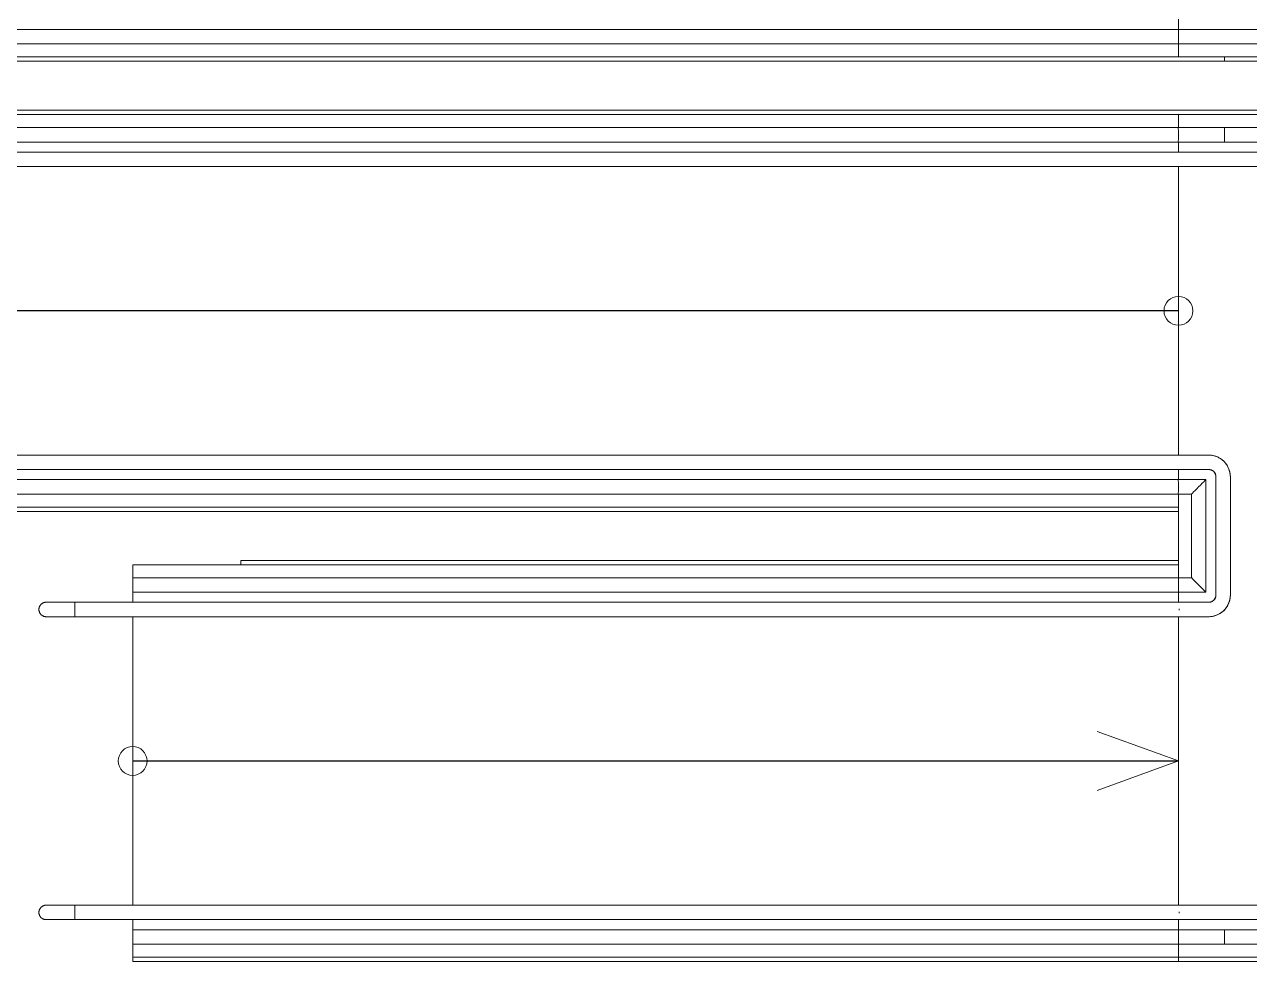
# Model space of a CAD drawing. Header units: millimetres. Extents: x -586848 to 520591, y -385801 to 675781.
# Drawn here: x -41409 to -37162, y 603282 to 606529 of the extents above; entities that cross this region are included whole.
import ezdxf

# ---------------------------------------------------------------- set-up
doc = ezdxf.new("R2010")
doc.units = ezdxf.units.MM
for name, color, linetype, lineweight in [('Аннотация', 7, 'Continuous', 18), ('Лестницы', 252, 'Continuous', 9), ('Ограждение', 252, 'Continuous', 9), ('Пандусы', 7, 'Continuous', 18), ('Стены наружные', 7, 'Continuous', 18)]:
    doc.layers.add(name, color=color, linetype=linetype, lineweight=lineweight)
doc.layers.add('Узлы', color=7, linetype='Continuous')

# ---------------------------------------------------------------- blocks, each defined once
blk = doc.blocks.new('1 этаж')
at = {"layer": 'Аннотация', "color": 251, "lineweight": 20, "true_color": 0x636466}
for q in [(-36887.7, -28631.1), (-36887.7, -28836.3)]:
    blk.add_line((-36605.8, -28733.7), q, dxfattribs=at)
for centre in [(-36605.8, -27173.7), (-40230.8, -28733.7)]:
    blk.add_circle(centre, 50, dxfattribs=at)
at = {"layer": 'Лестницы', "color": 251, "true_color": 0x636466}
for p, q in [((-36605.8, -26162.9), (-36605.8, -26198.7)), ((-36605.8, -26248.7), (-36605.8, -26293.7)), ((-36605.8, -26293.7), (-34690.8, -26293.7))]:
    blk.add_line(p, q, dxfattribs=at)
at = {"layer": 'Ограждение', "color": 251, "true_color": 0x636466}
for p, q in [((-36605.8, -26198.7), (-42604.8, -26198.7)), ((-34565.4, -26198.7), (-36605.8, -26198.7)), ((-36605.8, -26198.7), (-36605.8, -26248.7)), ((-42604.8, -26248.7), (-36605.8, -26248.7)), ((-36605.8, -26248.7), (-34615.4, -26248.7)), ((-36606.8, -26538.7), (-42606.8, -26538.7)), ((-36445.8, -26538.7), (-36606.8, -26538.7)), ((-34790.8, -26538.7), (-36445.8, -26538.7)), ((-36445.8, -26538.7), (-36445.8, -26588.7)), ((-36445.8, -26588.7), (-36445.8, -26538.7)), ((-42606.8, -26588.7), (-36606.8, -26588.7)), ((-36609.8, -26623.7), (-42605.8, -26623.7)), ((-36607.8, -26623.7), (-42603.8, -26623.7)), ((-36603.8, -26623.7), (-36607.8, -26623.7)), ((-36603.8, -26623.7), (-36607.8, -26623.7)), ((-36606.8, -26588.7), (-36445.8, -26588.7)), ((-36606.8, -26623.7), (-36603.8, -26623.7)), ((-36445.8, -26623.7), (-36603.8, -26623.7)), ((-34950.8, -26623.7), (-36603.8, -26623.7)), ((-36445.8, -26588.7), (-34840.8, -26588.7)), ((-34950.8, -26623.7), (-36445.8, -26623.7)), ((-42605.8, -26673.7), (-36609.8, -26673.7)), ((-36607.8, -26673.7), (-42603.8, -26673.7)), ((-36603.8, -26673.7), (-36607.8, -26673.7)), ((-36603.8, -26673.7), (-36607.8, -26673.7)), ((-36603.8, -26673.7), (-36606.8, -26673.7)), ((-36603.8, -26673.7), (-36445.8, -26673.7)), ((-34950.8, -26673.7), (-36603.8, -26673.7)), ((-36445.8, -26673.7), (-34950.8, -26673.7)), ((-36607.8, -27673.7), (-42603.8, -27673.7)), ((-36609.8, -27673.7), (-42447.8, -27673.7)), ((-36603.8, -27673.7), (-36607.8, -27673.7)), ((-36603.8, -27673.7), (-36607.8, -27673.7)), ((-36606.8, -27673.7), (-36603.8, -27673.7)), ((-36500.8, -27673.7), (-36603.8, -27673.7)), ((-36500.8, -27673.7), (-36603.8, -27673.7)), ((-36607.8, -27723.7), (-42603.8, -27723.7)), ((-42447.8, -27723.7), (-36609.8, -27723.7)), ((-36603.8, -27723.7), (-36607.8, -27723.7)), ((-36603.8, -27723.7), (-36607.8, -27723.7)), ((-36603.8, -27723.7), (-36606.8, -27723.7)), ((-36603.8, -27723.7), (-36500.8, -27723.7)), ((-36500.8, -27723.7), (-36603.8, -27723.7)), ((-36606.8, -27758.7), (-42447.8, -27758.7)), ((-36510.8, -27758.7), (-36606.8, -27758.7)), ((-36510.8, -28148.7), (-36510.8, -27758.7)), ((-36475.8, -27748.7), (-36475.8, -28158.7)), ((-36475.8, -28158.7), (-36475.8, -27748.7)), ((-36425.8, -28158.7), (-36425.8, -27748.7)), ((-36425.8, -28158.7), (-36425.8, -27748.7)), ((-42447.8, -27808.7), (-36606.8, -27808.7)), ((-36606.8, -27808.7), (-36560.8, -27808.7)), ((-36560.8, -27808.7), (-36560.8, -28098.7)), ((-36604.8, -28098.7), (-40230.8, -28098.7)), ((-36560.8, -28098.7), (-36604.8, -28098.7)), ((-40230.8, -28148.7), (-36604.8, -28148.7)), ((-36604.8, -28148.7), (-36510.8, -28148.7)), ((-40232.8, -28183.7), (-40430.8, -28183.7)), ((-40430.8, -28183.7), (-40430.8, -28233.7)), ((-40430.8, -28183.7), (-40232.8, -28183.7)), ((-40232.8, -28183.7), (-40228.8, -28183.7)), ((-40232.8, -28183.7), (-40229.8, -28183.7)), ((-40232.8, -28183.7), (-40228.8, -28183.7)), ((-40228.8, -28183.7), (-36607.8, -28183.7)), ((-36605.8, -28183.7), (-40226.8, -28183.7)), ((-36603.8, -28183.7), (-36607.8, -28183.7)), ((-36603.8, -28183.7), (-36605.8, -28183.7)), ((-36500.8, -28183.7), (-36603.8, -28183.7)), ((-36603.8, -28183.7), (-36500.8, -28183.7)), ((-40430.8, -28206.4), (-40430.8, -28211.1)), ((-40430.8, -28208.7), (-40430.8, -28206.4)), ((-40430.8, -28211.1), (-40430.8, -28208.7)), ((-40430.8, -28233.7), (-40232.8, -28233.7)), ((-40430.8, -28233.7), (-40232.8, -28233.7)), ((-40232.8, -28233.7), (-40228.8, -28233.7)), ((-40229.8, -28233.7), (-40232.8, -28233.7)), ((-40232.8, -28233.7), (-40228.8, -28233.7)), ((-40228.8, -28233.7), (-36607.8, -28233.7)), ((-40226.8, -28233.7), (-36605.8, -28233.7)), ((-36603.8, -28233.7), (-36607.8, -28233.7)), ((-36605.8, -28233.7), (-36603.8, -28233.7)), ((-36605.8, -28233.7), (-36603.8, -28233.7)), ((-36603.8, -28233.7), (-36605.8, -28233.7)), ((-36603.8, -28211.1), (-36603.8, -28206.4)), ((-36603.8, -28206.4), (-36603.8, -28211.1)), ((-36603.8, -28233.7), (-36500.8, -28233.7)), ((-36603.8, -28233.7), (-36500.8, -28233.7)), ((-40232.8, -29233.7), (-40430.8, -29233.7)), ((-40430.8, -29233.7), (-40430.8, -29283.7)), ((-40430.8, -29233.7), (-40232.8, -29233.7)), ((-40430.8, -29256.4), (-40430.8, -29261.1)), ((-40430.8, -29258.7), (-40430.8, -29256.4)), ((-40232.8, -29233.7), (-40229.8, -29233.7)), ((-40232.8, -29233.7), (-40228.8, -29233.7)), ((-40232.8, -29233.7), (-40228.8, -29233.7)), ((-40228.8, -29233.7), (-36607.8, -29233.7)), ((-36605.8, -29233.7), (-40226.8, -29233.7)), ((-36603.8, -29233.7), (-36607.8, -29233.7)), ((-36603.8, -29233.7), (-36605.8, -29233.7)), ((-36445.8, -29233.7), (-36603.8, -29233.7)), ((-36603.8, -29233.7), (-34950.8, -29233.7)), ((-36603.8, -29261.1), (-36603.8, -29256.4)), ((-36603.8, -29256.4), (-36603.8, -29261.1)), ((-34950.8, -29233.7), (-36445.8, -29233.7)), ((-40430.8, -29261.1), (-40430.8, -29258.7)), ((-40430.8, -29283.7), (-40232.8, -29283.7)), ((-40430.8, -29283.7), (-40232.8, -29283.7)), ((-40229.8, -29283.7), (-40232.8, -29283.7)), ((-40232.8, -29283.7), (-40228.8, -29283.7)), ((-40232.8, -29283.7), (-40228.8, -29283.7)), ((-40228.8, -29283.7), (-36607.8, -29283.7)), ((-40226.8, -29283.7), (-36605.8, -29283.7)), ((-36603.8, -29283.7), (-36607.8, -29283.7)), ((-36605.8, -29283.7), (-36603.8, -29283.7)), ((-36603.8, -29283.7), (-36605.8, -29283.7)), ((-36605.8, -29283.7), (-36603.8, -29283.7)), ((-36603.8, -29283.7), (-36445.8, -29283.7)), ((-36603.8, -29283.7), (-34950.8, -29283.7)), ((-36445.8, -29283.7), (-34950.8, -29283.7)), ((-36604.8, -29318.7), (-40230.8, -29318.7)), ((-36445.8, -29318.7), (-36604.8, -29318.7)), ((-34840.8, -29318.7), (-36445.8, -29318.7)), ((-36445.8, -29368.7), (-36445.8, -29318.7)), ((-36445.8, -29318.7), (-36445.8, -29368.7)), ((-40230.8, -29368.7), (-36604.8, -29368.7)), ((-36604.8, -29368.7), (-36445.8, -29368.7)), ((-36445.8, -29368.7), (-34790.8, -29368.7))]:
    blk.add_line(p, q, dxfattribs=at)
at = {"layer": 'Ограждение', "color": 251, "true_color": 0x636466, "flags": 128}
for points in [[(-36605.8, -26202.1), (-36605.8, -26206.1), (-36605.8, -26211.2), (-36605.8, -26217.3), (-36605.8, -26223.7), (-36605.8, -26230.2), (-36605.8, -26236.2), (-36605.8, -26241.4), (-36605.8, -26245.4)], [(-36609.8, -26623.7), (-36606.8, -26623.7), (-36603.8, -26623.7)], [(-36603.8, -26673.7), (-36606.8, -26673.7), (-36609.8, -26673.7)], [(-36609.8, -27673.7), (-36606.8, -27673.7), (-36603.8, -27673.7)], [(-36425.8, -27748.7), (-36425.9, -27745.7), (-36426, -27742.7), (-36426.3, -27739.8), (-36426.8, -27736.8), (-36427.3, -27733.8), (-36427.9, -27730.9), (-36428.7, -27728), (-36429.6, -27725.1), (-36430.6, -27722.3), (-36431.7, -27719.5), (-36432.9, -27716.8), (-36434.3, -27714.1), (-36435.7, -27711.5), (-36437.3, -27708.9), (-36438.9, -27706.4), (-36440.6, -27703.9), (-36442.5, -27701.6), (-36444.4, -27699.3), (-36446.4, -27697.1), (-36448.5, -27694.9), (-36450.7, -27692.9), (-36453, -27690.9), (-36455.4, -27689.1), (-36457.8, -27687.3), (-36460.3, -27685.6), (-36462.8, -27684.1), (-36465.4, -27682.6), (-36468.1, -27681.2), (-36470.8, -27680), (-36473.6, -27678.8), (-36476.4, -27677.8), (-36479.3, -27676.9), (-36482.2, -27676.1), (-36485.1, -27675.4), (-36488.1, -27674.8), (-36491, -27674.4), (-36494, -27674), (-36497, -27673.8), (-36500, -27673.7), (-36500.8, -27673.7)], [(-36425.8, -27748.7), (-36425.9, -27745.7), (-36426, -27742.7), (-36426.3, -27739.8), (-36426.8, -27736.8), (-36427.3, -27733.8), (-36427.9, -27730.9), (-36428.7, -27728), (-36429.6, -27725.1), (-36430.6, -27722.3), (-36431.7, -27719.5), (-36432.9, -27716.8), (-36434.3, -27714.1), (-36435.7, -27711.5), (-36437.3, -27708.9), (-36438.9, -27706.4), (-36440.6, -27703.9), (-36442.5, -27701.6), (-36444.4, -27699.3), (-36446.4, -27697.1), (-36448.5, -27694.9), (-36450.7, -27692.9), (-36453, -27690.9), (-36455.4, -27689.1), (-36457.8, -27687.3), (-36460.3, -27685.6), (-36462.8, -27684.1), (-36465.4, -27682.6), (-36468.1, -27681.2), (-36470.8, -27680), (-36473.6, -27678.8), (-36476.4, -27677.8), (-36479.3, -27676.9), (-36482.2, -27676.1), (-36485.1, -27675.4), (-36488.1, -27674.8), (-36491, -27674.4), (-36494, -27674), (-36497, -27673.8), (-36500, -27673.7)], [(-36603.8, -27723.7), (-36606.8, -27723.7), (-36609.8, -27723.7)], [(-36500.8, -27723.7), (-36499.8, -27723.8), (-36498.8, -27723.8), (-36497.8, -27723.9), (-36496.8, -27724.1), (-36495.8, -27724.2), (-36494.9, -27724.4), (-36493.9, -27724.7), (-36492.9, -27725), (-36492, -27725.3), (-36491.1, -27725.7), (-36490.1, -27726.1), (-36489.3, -27726.6), (-36488.4, -27727), (-36487.5, -27727.5), (-36486.7, -27728.1), (-36485.9, -27728.7), (-36485.1, -27729.3), (-36484.3, -27729.9), (-36483.6, -27730.6), (-36482.9, -27731.3), (-36482.2, -27732), (-36481.5, -27732.8), (-36480.9, -27733.6), (-36480.3, -27734.4), (-36479.8, -27735.2), (-36479.2, -27736.1), (-36478.7, -27736.9), (-36478.3, -27737.8), (-36477.9, -27738.7), (-36477.5, -27739.7), (-36477.2, -27740.6), (-36476.8, -27741.6), (-36476.6, -27742.5), (-36476.4, -27743.5), (-36476.2, -27744.5), (-36476, -27745.5), (-36475.9, -27746.5), (-36475.8, -27747.5), (-36475.8, -27748.5), (-36475.8, -27748.7)], [(-36560.8, -27808.7), (-36559.9, -27807.9), (-36557.4, -27805.4), (-36553.5, -27801.4), (-36548.3, -27796.2), (-36542.3, -27790.2), (-36535.8, -27783.7), (-36529.3, -27777.3), (-36523.3, -27771.2), (-36518.1, -27766.1), (-36514.1, -27762.1), (-36511.7, -27759.6), (-36510.8, -27758.7)], [(-36510.8, -27758.7), (-36511.7, -27759.6), (-36514.1, -27762.1), (-36518.1, -27766.1), (-36523.3, -27771.2), (-36529.3, -27777.3), (-36535.8, -27783.7), (-36542.3, -27790.2), (-36548.3, -27796.2), (-36553.5, -27801.4), (-36557.4, -27805.4), (-36559.9, -27807.9), (-36560.8, -27808.7)], [(-40230.8, -28148.7), (-40230.8, -28147.9), (-40230.8, -28145.4), (-40230.8, -28141.4), (-40230.8, -28136.2), (-40230.8, -28130.2), (-40230.8, -28123.7), (-40230.8, -28117.3), (-40230.8, -28111.2), (-40230.8, -28106.1), (-40230.8, -28102.1), (-40230.8, -28099.6), (-40230.8, -28098.7)], [(-36560.8, -28098.7), (-36559.9, -28099.6), (-36557.4, -28102.1), (-36553.5, -28106.1), (-36548.3, -28111.2), (-36542.3, -28117.3), (-36535.8, -28123.7), (-36529.3, -28130.2), (-36523.3, -28136.2), (-36518.1, -28141.4), (-36514.1, -28145.4), (-36511.7, -28147.9), (-36510.8, -28148.7)], [(-36510.8, -28148.7), (-36511.7, -28147.9), (-36514.1, -28145.4), (-36518.1, -28141.4), (-36523.3, -28136.2), (-36529.3, -28130.2), (-36535.8, -28123.7), (-36542.3, -28117.3), (-36548.3, -28111.2), (-36553.5, -28106.1), (-36557.4, -28102.1), (-36559.9, -28099.6), (-36560.8, -28098.7)], [(-40555.8, -28208.7), (-40555.8, -28207.7), (-40555.7, -28206.7), (-40555.6, -28205.7), (-40555.5, -28204.7), (-40555.3, -28203.8), (-40555.1, -28202.8), (-40554.8, -28201.8), (-40554.5, -28200.9), (-40554.2, -28199.9), (-40553.8, -28199), (-40553.4, -28198.1), (-40553, -28197.2), (-40552.5, -28196.3), (-40552, -28195.5), (-40551.4, -28194.6), (-40550.9, -28193.8), (-40550.2, -28193), (-40549.6, -28192.2), (-40548.9, -28191.5), (-40548.2, -28190.8), (-40547.5, -28190.1), (-40546.7, -28189.5), (-40545.9, -28188.8), (-40545.1, -28188.3), (-40544.3, -28187.7), (-40543.5, -28187.2), (-40542.6, -28186.7), (-40541.7, -28186.2), (-40540.8, -28185.8), (-40539.9, -28185.4), (-40538.9, -28185.1), (-40538, -28184.8), (-40537, -28184.5), (-40536, -28184.3), (-40535, -28184.1), (-40534.1, -28183.9), (-40533.1, -28183.8), (-40532.1, -28183.8), (-40531.1, -28183.7), (-40530.8, -28183.7)], [(-40430.8, -28183.7), (-40434.8, -28183.7), (-40438.8, -28183.7), (-40442.8, -28183.7), (-40446.7, -28183.7), (-40450.7, -28183.7), (-40454.6, -28183.7), (-40458.4, -28183.7), (-40462.3, -28183.7), (-40466, -28183.7), (-40469.7, -28183.7), (-40473.4, -28183.7), (-40477, -28183.7), (-40480.5, -28183.7), (-40483.9, -28183.7), (-40487.3, -28183.7), (-40490.5, -28183.7), (-40493.7, -28183.7), (-40496.7, -28183.7), (-40499.7, -28183.7), (-40502.5, -28183.7), (-40505.3, -28183.7), (-40507.9, -28183.7), (-40510.4, -28183.7), (-40512.7, -28183.7), (-40514.9, -28183.7), (-40517, -28183.7), (-40519, -28183.7), (-40520.8, -28183.7), (-40522.5, -28183.7), (-40524, -28183.7), (-40525.4, -28183.7), (-40526.6, -28183.7), (-40527.7, -28183.7), (-40528.6, -28183.7), (-40529.3, -28183.7), (-40529.9, -28183.7), (-40530.4, -28183.7), (-40530.7, -28183.7), (-40530.8, -28183.7), (-40530.8, -28183.7)], [(-40530.8, -28183.7), (-40530.7, -28183.7), (-40530.5, -28183.7), (-40530.1, -28183.7), (-40529.5, -28183.7), (-40528.8, -28183.7), (-40527.9, -28183.7), (-40526.9, -28183.7), (-40525.7, -28183.7), (-40524.4, -28183.7), (-40522.9, -28183.7), (-40521.3, -28183.7), (-40519.5, -28183.7), (-40517.6, -28183.7), (-40515.5, -28183.7), (-40513.3, -28183.7), (-40511, -28183.7), (-40508.6, -28183.7), (-40506, -28183.7), (-40503.3, -28183.7), (-40500.5, -28183.7), (-40497.5, -28183.7), (-40494.5, -28183.7), (-40491.4, -28183.7), (-40488.2, -28183.7), (-40484.8, -28183.7), (-40481.4, -28183.7), (-40477.9, -28183.7), (-40474.4, -28183.7), (-40470.7, -28183.7), (-40467, -28183.7), (-40463.3, -28183.7), (-40459.5, -28183.7), (-40455.6, -28183.7), (-40451.7, -28183.7), (-40447.8, -28183.7), (-40443.8, -28183.7), (-40439.9, -28183.7), (-40435.9, -28183.7), (-40431.9, -28183.7), (-40430.8, -28183.7)], [(-40232.8, -28183.7), (-40229.8, -28183.7), (-40226.8, -28183.7)], [(-36603.8, -28183.7), (-36604.8, -28183.7), (-36605.8, -28183.7)], [(-36603.8, -28183.7), (-36604.8, -28183.7), (-36605.8, -28183.7)], [(-36500.8, -28233.7), (-36497.8, -28233.7), (-36494.8, -28233.5), (-36491.8, -28233.2), (-36488.8, -28232.8), (-36485.9, -28232.2), (-36483, -28231.6), (-36480.1, -28230.8), (-36477.2, -28229.9), (-36474.4, -28228.9), (-36471.6, -28227.8), (-36468.9, -28226.6), (-36466.2, -28225.3), (-36463.5, -28223.8), (-36461, -28222.3), (-36458.5, -28220.6), (-36456, -28218.9), (-36453.6, -28217), (-36451.3, -28215.1), (-36449.1, -28213.1), (-36447, -28211), (-36445, -28208.8), (-36443, -28206.5), (-36441.1, -28204.2), (-36439.4, -28201.7), (-36437.7, -28199.3), (-36436.1, -28196.7), (-36434.7, -28194.1), (-36433.3, -28191.4), (-36432, -28188.7), (-36430.9, -28185.9), (-36429.9, -28183.1), (-36428.9, -28180.2), (-36428.1, -28177.3), (-36427.5, -28174.4), (-36426.9, -28171.5), (-36426.4, -28168.5), (-36426.1, -28165.5), (-36425.9, -28162.5), (-36425.8, -28159.5), (-36425.8, -28158.7)], [(-36475.8, -28158.7), (-36475.8, -28159.7), (-36475.9, -28160.7), (-36476, -28161.7), (-36476.1, -28162.7), (-36476.3, -28163.7), (-36476.5, -28164.7), (-36476.8, -28165.6), (-36477.1, -28166.6), (-36477.4, -28167.5), (-36477.8, -28168.5), (-36478.2, -28169.4), (-36478.6, -28170.3), (-36479.1, -28171.2), (-36479.6, -28172), (-36480.2, -28172.8), (-36480.7, -28173.7), (-36481.4, -28174.5), (-36482, -28175.2), (-36482.7, -28176), (-36483.4, -28176.7), (-36484.1, -28177.3), (-36484.9, -28178), (-36485.7, -28178.6), (-36486.5, -28179.2), (-36487.3, -28179.8), (-36488.1, -28180.3), (-36489, -28180.8), (-36489.9, -28181.2), (-36490.8, -28181.7), (-36491.7, -28182), (-36492.7, -28182.4), (-36493.6, -28182.7), (-36494.6, -28182.9), (-36495.6, -28183.2), (-36496.5, -28183.4), (-36497.5, -28183.5), (-36498.5, -28183.6), (-36499.5, -28183.7), (-36500.5, -28183.7), (-36500.8, -28183.7)], [(-36500.8, -28233.7), (-36497.8, -28233.7), (-36494.8, -28233.5), (-36491.8, -28233.2), (-36488.8, -28232.8), (-36485.9, -28232.2), (-36483, -28231.6), (-36480.1, -28230.8), (-36477.2, -28229.9), (-36474.4, -28228.9), (-36471.6, -28227.8), (-36468.9, -28226.6), (-36466.2, -28225.3), (-36463.5, -28223.8), (-36461, -28222.3), (-36458.5, -28220.6), (-36456, -28218.9), (-36453.6, -28217), (-36451.3, -28215.1), (-36449.1, -28213.1), (-36447, -28211), (-36445, -28208.8), (-36443, -28206.5), (-36441.1, -28204.2), (-36439.4, -28201.7), (-36437.7, -28199.3), (-36436.1, -28196.7), (-36434.7, -28194.1), (-36433.3, -28191.4), (-36432, -28188.7), (-36430.9, -28185.9), (-36429.9, -28183.1), (-36428.9, -28180.2), (-36428.1, -28177.3), (-36427.5, -28174.4), (-36426.9, -28171.5), (-36426.4, -28168.5), (-36426.1, -28165.5), (-36425.9, -28162.5), (-36425.8, -28159.5)], [(-40530.8, -28233.7), (-40531.8, -28233.7), (-40532.8, -28233.7), (-40533.8, -28233.6), (-40534.8, -28233.4), (-40535.8, -28233.2), (-40536.7, -28233), (-40537.7, -28232.8), (-40538.7, -28232.5), (-40539.6, -28232.1), (-40540.5, -28231.8), (-40541.4, -28231.3), (-40542.3, -28230.9), (-40543.2, -28230.4), (-40544.1, -28229.9), (-40544.9, -28229.4), (-40545.7, -28228.8), (-40546.5, -28228.2), (-40547.3, -28227.5), (-40548, -28226.9), (-40548.7, -28226.1), (-40549.4, -28225.4), (-40550.1, -28224.7), (-40550.7, -28223.9), (-40551.3, -28223.1), (-40551.8, -28222.2), (-40552.4, -28221.4), (-40552.8, -28220.5), (-40553.3, -28219.6), (-40553.7, -28218.7), (-40554.1, -28217.8), (-40554.4, -28216.9), (-40554.7, -28215.9), (-40555, -28214.9), (-40555.2, -28214), (-40555.4, -28213), (-40555.6, -28212), (-40555.7, -28211), (-40555.8, -28210), (-40555.8, -28209), (-40555.8, -28208.7)], [(-40430.8, -28233.7), (-40434.8, -28233.7), (-40438.8, -28233.7), (-40442.8, -28233.7), (-40446.7, -28233.7), (-40450.7, -28233.7), (-40454.6, -28233.7), (-40458.4, -28233.7), (-40462.3, -28233.7), (-40466, -28233.7), (-40469.7, -28233.7), (-40473.4, -28233.7), (-40477, -28233.7), (-40480.5, -28233.7), (-40483.9, -28233.7), (-40487.3, -28233.7), (-40490.5, -28233.7), (-40493.7, -28233.7), (-40496.7, -28233.7), (-40499.7, -28233.7), (-40502.5, -28233.7), (-40505.3, -28233.7), (-40507.9, -28233.7), (-40510.4, -28233.7), (-40512.7, -28233.7), (-40514.9, -28233.7), (-40517, -28233.7), (-40519, -28233.7), (-40520.8, -28233.7), (-40522.5, -28233.7), (-40524, -28233.7), (-40525.4, -28233.7), (-40526.6, -28233.7), (-40527.7, -28233.7), (-40528.6, -28233.7), (-40529.3, -28233.7), (-40529.9, -28233.7), (-40530.4, -28233.7), (-40530.7, -28233.7), (-40530.8, -28233.7), (-40530.8, -28233.7)], [(-40530.8, -28233.7), (-40530.7, -28233.7), (-40530.5, -28233.7), (-40530.1, -28233.7), (-40529.5, -28233.7), (-40528.8, -28233.7), (-40527.9, -28233.7), (-40526.9, -28233.7), (-40525.7, -28233.7), (-40524.4, -28233.7), (-40522.9, -28233.7), (-40521.3, -28233.7), (-40519.5, -28233.7), (-40517.6, -28233.7), (-40515.5, -28233.7), (-40513.3, -28233.7), (-40511, -28233.7), (-40508.6, -28233.7), (-40506, -28233.7), (-40503.3, -28233.7), (-40500.5, -28233.7), (-40497.5, -28233.7), (-40494.5, -28233.7), (-40491.4, -28233.7), (-40488.2, -28233.7), (-40484.8, -28233.7), (-40481.4, -28233.7), (-40477.9, -28233.7), (-40474.4, -28233.7), (-40470.7, -28233.7), (-40467, -28233.7), (-40463.3, -28233.7), (-40459.5, -28233.7), (-40455.6, -28233.7), (-40451.7, -28233.7), (-40447.8, -28233.7), (-40443.8, -28233.7), (-40439.9, -28233.7), (-40435.9, -28233.7), (-40431.9, -28233.7), (-40430.8, -28233.7)], [(-40226.8, -28233.7), (-40229.8, -28233.7), (-40232.8, -28233.7)], [(-36605.8, -28233.7), (-36604.8, -28233.7), (-36603.8, -28233.7)], [(-36605.8, -28233.7), (-36604.8, -28233.7), (-36603.8, -28233.7)], [(-40555.8, -29258.7), (-40555.8, -29257.7), (-40555.7, -29256.7), (-40555.6, -29255.7), (-40555.5, -29254.7), (-40555.3, -29253.8), (-40555.1, -29252.8), (-40554.8, -29251.8), (-40554.5, -29250.9), (-40554.2, -29249.9), (-40553.8, -29249), (-40553.4, -29248.1), (-40553, -29247.2), (-40552.5, -29246.3), (-40552, -29245.5), (-40551.4, -29244.6), (-40550.9, -29243.8), (-40550.2, -29243), (-40549.6, -29242.2), (-40548.9, -29241.5), (-40548.2, -29240.8), (-40547.5, -29240.1), (-40546.7, -29239.5), (-40545.9, -29238.8), (-40545.1, -29238.3), (-40544.3, -29237.7), (-40543.5, -29237.2), (-40542.6, -29236.7), (-40541.7, -29236.2), (-40540.8, -29235.8), (-40539.9, -29235.4), (-40538.9, -29235.1), (-40538, -29234.8), (-40537, -29234.5), (-40536, -29234.3), (-40535, -29234.1), (-40534.1, -29233.9), (-40533.1, -29233.8), (-40532.1, -29233.8), (-40531.1, -29233.7), (-40530.8, -29233.7)], [(-40430.8, -29233.7), (-40434.8, -29233.7), (-40438.8, -29233.7), (-40442.8, -29233.7), (-40446.7, -29233.7), (-40450.7, -29233.7), (-40454.6, -29233.7), (-40458.4, -29233.7), (-40462.3, -29233.7), (-40466, -29233.7), (-40469.7, -29233.7), (-40473.4, -29233.7), (-40477, -29233.7), (-40480.5, -29233.7), (-40483.9, -29233.7), (-40487.3, -29233.7), (-40490.5, -29233.7), (-40493.7, -29233.7), (-40496.7, -29233.7), (-40499.7, -29233.7), (-40502.5, -29233.7), (-40505.3, -29233.7), (-40507.9, -29233.7), (-40510.4, -29233.7), (-40512.7, -29233.7), (-40514.9, -29233.7), (-40517, -29233.7), (-40519, -29233.7), (-40520.8, -29233.7), (-40522.5, -29233.7), (-40524, -29233.7), (-40525.4, -29233.7), (-40526.6, -29233.7), (-40527.7, -29233.7), (-40528.6, -29233.7), (-40529.3, -29233.7), (-40529.9, -29233.7), (-40530.4, -29233.7), (-40530.7, -29233.7), (-40530.8, -29233.7), (-40530.8, -29233.7)], [(-40530.8, -29233.7), (-40530.7, -29233.7), (-40530.5, -29233.7), (-40530.1, -29233.7), (-40529.5, -29233.7), (-40528.8, -29233.7), (-40527.9, -29233.7), (-40526.9, -29233.7), (-40525.7, -29233.7), (-40524.4, -29233.7), (-40522.9, -29233.7), (-40521.3, -29233.7), (-40519.5, -29233.7), (-40517.6, -29233.7), (-40515.5, -29233.7), (-40513.3, -29233.7), (-40511, -29233.7), (-40508.6, -29233.7), (-40506, -29233.7), (-40503.3, -29233.7), (-40500.5, -29233.7), (-40497.5, -29233.7), (-40494.5, -29233.7), (-40491.4, -29233.7), (-40488.2, -29233.7), (-40484.8, -29233.7), (-40481.4, -29233.7), (-40477.9, -29233.7), (-40474.4, -29233.7), (-40470.7, -29233.7), (-40467, -29233.7), (-40463.3, -29233.7), (-40459.5, -29233.7), (-40455.6, -29233.7), (-40451.7, -29233.7), (-40447.8, -29233.7), (-40443.8, -29233.7), (-40439.9, -29233.7), (-40435.9, -29233.7), (-40431.9, -29233.7), (-40430.8, -29233.7)], [(-40232.8, -29233.7), (-40229.8, -29233.7), (-40226.8, -29233.7)], [(-36603.8, -29233.7), (-36604.8, -29233.7), (-36605.8, -29233.7)], [(-36603.8, -29233.7), (-36604.8, -29233.7), (-36605.8, -29233.7)], [(-40530.8, -29283.7), (-40531.8, -29283.7), (-40532.8, -29283.7), (-40533.8, -29283.6), (-40534.8, -29283.4), (-40535.8, -29283.2), (-40536.7, -29283), (-40537.7, -29282.8), (-40538.7, -29282.5), (-40539.6, -29282.1), (-40540.5, -29281.8), (-40541.4, -29281.3), (-40542.3, -29280.9), (-40543.2, -29280.4), (-40544.1, -29279.9), (-40544.9, -29279.4), (-40545.7, -29278.8), (-40546.5, -29278.2), (-40547.3, -29277.5), (-40548, -29276.9), (-40548.7, -29276.1), (-40549.4, -29275.4), (-40550.1, -29274.7), (-40550.7, -29273.9), (-40551.3, -29273.1), (-40551.8, -29272.2), (-40552.4, -29271.4), (-40552.8, -29270.5), (-40553.3, -29269.6), (-40553.7, -29268.7), (-40554.1, -29267.8), (-40554.4, -29266.9), (-40554.7, -29265.9), (-40555, -29264.9), (-40555.2, -29264), (-40555.4, -29263), (-40555.6, -29262), (-40555.7, -29261), (-40555.8, -29260), (-40555.8, -29259), (-40555.8, -29258.7)], [(-40430.8, -29283.7), (-40434.8, -29283.7), (-40438.8, -29283.7), (-40442.8, -29283.7), (-40446.7, -29283.7), (-40450.7, -29283.7), (-40454.6, -29283.7), (-40458.4, -29283.7), (-40462.3, -29283.7), (-40466, -29283.7), (-40469.7, -29283.7), (-40473.4, -29283.7), (-40477, -29283.7), (-40480.5, -29283.7), (-40483.9, -29283.7), (-40487.3, -29283.7), (-40490.5, -29283.7), (-40493.7, -29283.7), (-40496.7, -29283.7), (-40499.7, -29283.7), (-40502.5, -29283.7), (-40505.3, -29283.7), (-40507.9, -29283.7), (-40510.4, -29283.7), (-40512.7, -29283.7), (-40514.9, -29283.7), (-40517, -29283.7), (-40519, -29283.7), (-40520.8, -29283.7), (-40522.5, -29283.7), (-40524, -29283.7), (-40525.4, -29283.7), (-40526.6, -29283.7), (-40527.7, -29283.7), (-40528.6, -29283.7), (-40529.3, -29283.7), (-40529.9, -29283.7), (-40530.4, -29283.7), (-40530.7, -29283.7), (-40530.8, -29283.7), (-40530.8, -29283.7)], [(-40530.8, -29283.7), (-40530.7, -29283.7), (-40530.5, -29283.7), (-40530.1, -29283.7), (-40529.5, -29283.7), (-40528.8, -29283.7), (-40527.9, -29283.7), (-40526.9, -29283.7), (-40525.7, -29283.7), (-40524.4, -29283.7), (-40522.9, -29283.7), (-40521.3, -29283.7), (-40519.5, -29283.7), (-40517.6, -29283.7), (-40515.5, -29283.7), (-40513.3, -29283.7), (-40511, -29283.7), (-40508.6, -29283.7), (-40506, -29283.7), (-40503.3, -29283.7), (-40500.5, -29283.7), (-40497.5, -29283.7), (-40494.5, -29283.7), (-40491.4, -29283.7), (-40488.2, -29283.7), (-40484.8, -29283.7), (-40481.4, -29283.7), (-40477.9, -29283.7), (-40474.4, -29283.7), (-40470.7, -29283.7), (-40467, -29283.7), (-40463.3, -29283.7), (-40459.5, -29283.7), (-40455.6, -29283.7), (-40451.7, -29283.7), (-40447.8, -29283.7), (-40443.8, -29283.7), (-40439.9, -29283.7), (-40435.9, -29283.7), (-40431.9, -29283.7), (-40430.8, -29283.7)], [(-40226.8, -29283.7), (-40229.8, -29283.7), (-40232.8, -29283.7)], [(-36605.8, -29283.7), (-36604.8, -29283.7), (-36603.8, -29283.7)], [(-36605.8, -29283.7), (-36604.8, -29283.7), (-36603.8, -29283.7)], [(-40230.8, -29368.7), (-40230.8, -29367.9), (-40230.8, -29365.4), (-40230.8, -29361.4), (-40230.8, -29356.2), (-40230.8, -29350.2), (-40230.8, -29343.7), (-40230.8, -29337.3), (-40230.8, -29331.2), (-40230.8, -29326.1), (-40230.8, -29322.1), (-40230.8, -29319.6), (-40230.8, -29318.7)]]:
    blk.add_lwpolyline(points, dxfattribs=at)
at = {"layer": 'Ограждение', "color": 251, "true_color": 0x636466}
for centre, radius, start, end in [((-36500.8, -27748.7), 75, 0, 90), ((-36500.8, -27748.7), 25, 0, 90), ((-36500.8, -27748.7), 25, 50.2351, 90), ((-36500.8, -27748.7), 25, 0, 39.7649), ((-36500.8, -28158.7), 75, 270, 0), ((-36500.8, -28158.7), 25, 270, 0), ((-36500.8, -28158.7), 25, 270, 309.7649), ((-36500.8, -28158.7), 25, 320.2351, 0)]:
    blk.add_arc(centre, radius, start, end, dxfattribs=at)
for points in [[(-36606.8, -26538.7), (-36606.7, -26538.7), (-36606.5, -26539.3), (-36606.3, -26541.8), (-36606.1, -26545.9), (-36605.9, -26552.8), (-36605.8, -26563.7), (-36605.9, -26576.8), (-36606.3, -26586.4), (-36606.6, -26588.7), (-36606.8, -26588.7)], [(-36606.8, -27758.7), (-36606.7, -27758.7), (-36606.5, -27759.3), (-36606.3, -27761.8), (-36606.1, -27765.9), (-36605.9, -27772.8), (-36605.8, -27783.7), (-36605.9, -27796.8), (-36606.3, -27806.4), (-36606.6, -27808.7), (-36606.8, -27808.7)], [(-36604.8, -28148.7), (-36604.9, -28148.7), (-36605.1, -28148.2), (-36605.3, -28145.6), (-36605.5, -28141.6), (-36605.7, -28134.6), (-36605.8, -28123.7), (-36605.7, -28110.6), (-36605.3, -28101.1), (-36605, -28098.7), (-36604.8, -28098.7)], [(-36604.8, -29368.7), (-36604.9, -29368.7), (-36605.1, -29368.2), (-36605.3, -29365.6), (-36605.5, -29361.6), (-36605.7, -29354.6), (-36605.8, -29343.7), (-36605.7, -29330.6), (-36605.3, -29321.1), (-36605, -29318.7), (-36604.8, -29318.7)]]:
    blk.add_open_spline(points, degree=3, knots=[0, 0, 0, 0, 0.083333, 0.166667, 0.25, 0.333333, 0.5, 0.666667, 0.833333, 1, 1, 1, 1], dxfattribs=at)
at = {"layer": 'Пандусы', "color": 251, "true_color": 0x636466}
for p, q in [((-36605.8, -26198.7), (-36605.8, -26162.9)), ((-36605.8, -26293.7), (-36605.8, -26248.7)), ((-42605.8, -26293.7), (-36605.8, -26293.7)), ((-36605.8, -26493.7), (-42605.8, -26493.7)), ((-36605.8, -26493.7), (-36605.8, -26538.7)), ((-34745.8, -26493.7), (-36605.8, -26493.7)), ((-36605.8, -26588.7), (-36605.8, -26624.6)), ((-36605.8, -26672.9), (-36605.8, -27674.6)), ((-36605.8, -27722.9), (-36605.8, -27758.7)), ((-36605.8, -27808.7), (-36605.8, -27853.7)), ((-36605.8, -27853.7), (-42605.8, -27853.7)), ((-36605.8, -28053.7), (-36605.8, -27853.7)), ((-40230.8, -28098.7), (-40230.8, -28053.7)), ((-40230.8, -28053.7), (-36605.8, -28053.7)), ((-36605.8, -28098.7), (-36605.8, -28053.7)), ((-40230.8, -28184.6), (-40230.8, -28148.7)), ((-36605.8, -28184.6), (-36605.8, -28148.7)), ((-40230.8, -29234.6), (-40230.8, -28232.9)), ((-36605.8, -29234.6), (-36605.8, -28232.9)), ((-40230.8, -29318.7), (-40230.8, -29282.9)), ((-36605.8, -29318.7), (-36605.8, -29282.9)), ((-40230.8, -29413.7), (-40230.8, -29368.7)), ((-36605.8, -29413.7), (-36605.8, -29368.7)), ((-40230.8, -29413.7), (-36605.8, -29413.7)), ((-36605.8, -29413.7), (-34745.8, -29413.7))]:
    blk.add_line(p, q, dxfattribs=at)
at = {"layer": 'Стены наружные', "color": 251, "true_color": 0x636466}
for p, q in [((-34705.8, -26308.7), (-42605.8, -26308.7)), ((-42380.4, -26293.7), (-36605.8, -26293.7)), ((-36445.8, -26293.7), (-34690.8, -26293.7)), ((-36445.8, -26293.7), (-36445.8, -26308.7)), ((-42605.8, -26478.7), (-34705.8, -26478.7)), ((-36429.8, -26493.7), (-42605.8, -26493.7)), ((-42605.8, -27853.7), (-36993.3, -27853.7)), ((-36605.8, -27868.7), (-44480.8, -27868.7)), ((-39855.8, -28038.7), (-36605.8, -28038.7)), ((-39855.8, -28053.7), (-39855.8, -28038.7)), ((-36605.8, -28053.7), (-39855.8, -28053.7)), ((-40230.8, -29428.7), (-40230.8, -29413.7)), ((-40040.3, -29413.7), (-36605.8, -29413.7)), ((-36605.8, -29428.7), (-36605.8, -29413.7)), ((-34745.8, -29428.7), (-40230.8, -29428.7))]:
    blk.add_line(p, q, dxfattribs=at)
at = {"layer": 'Узлы', "color": 251, "true_color": 0x636466}
for p, q in [((-36605.8, -27173.7), (-42605.8, -27173.7)), ((-40230.8, -28733.7), (-36605.8, -28733.7))]:
    blk.add_line(p, q, dxfattribs=at)

msp = doc.modelspace()

# ---------------------------------------------------------------- block references
msp.add_blockref('1 этаж', (-802.7, 632710.4))

doc.saveas('drawing.dxf')
